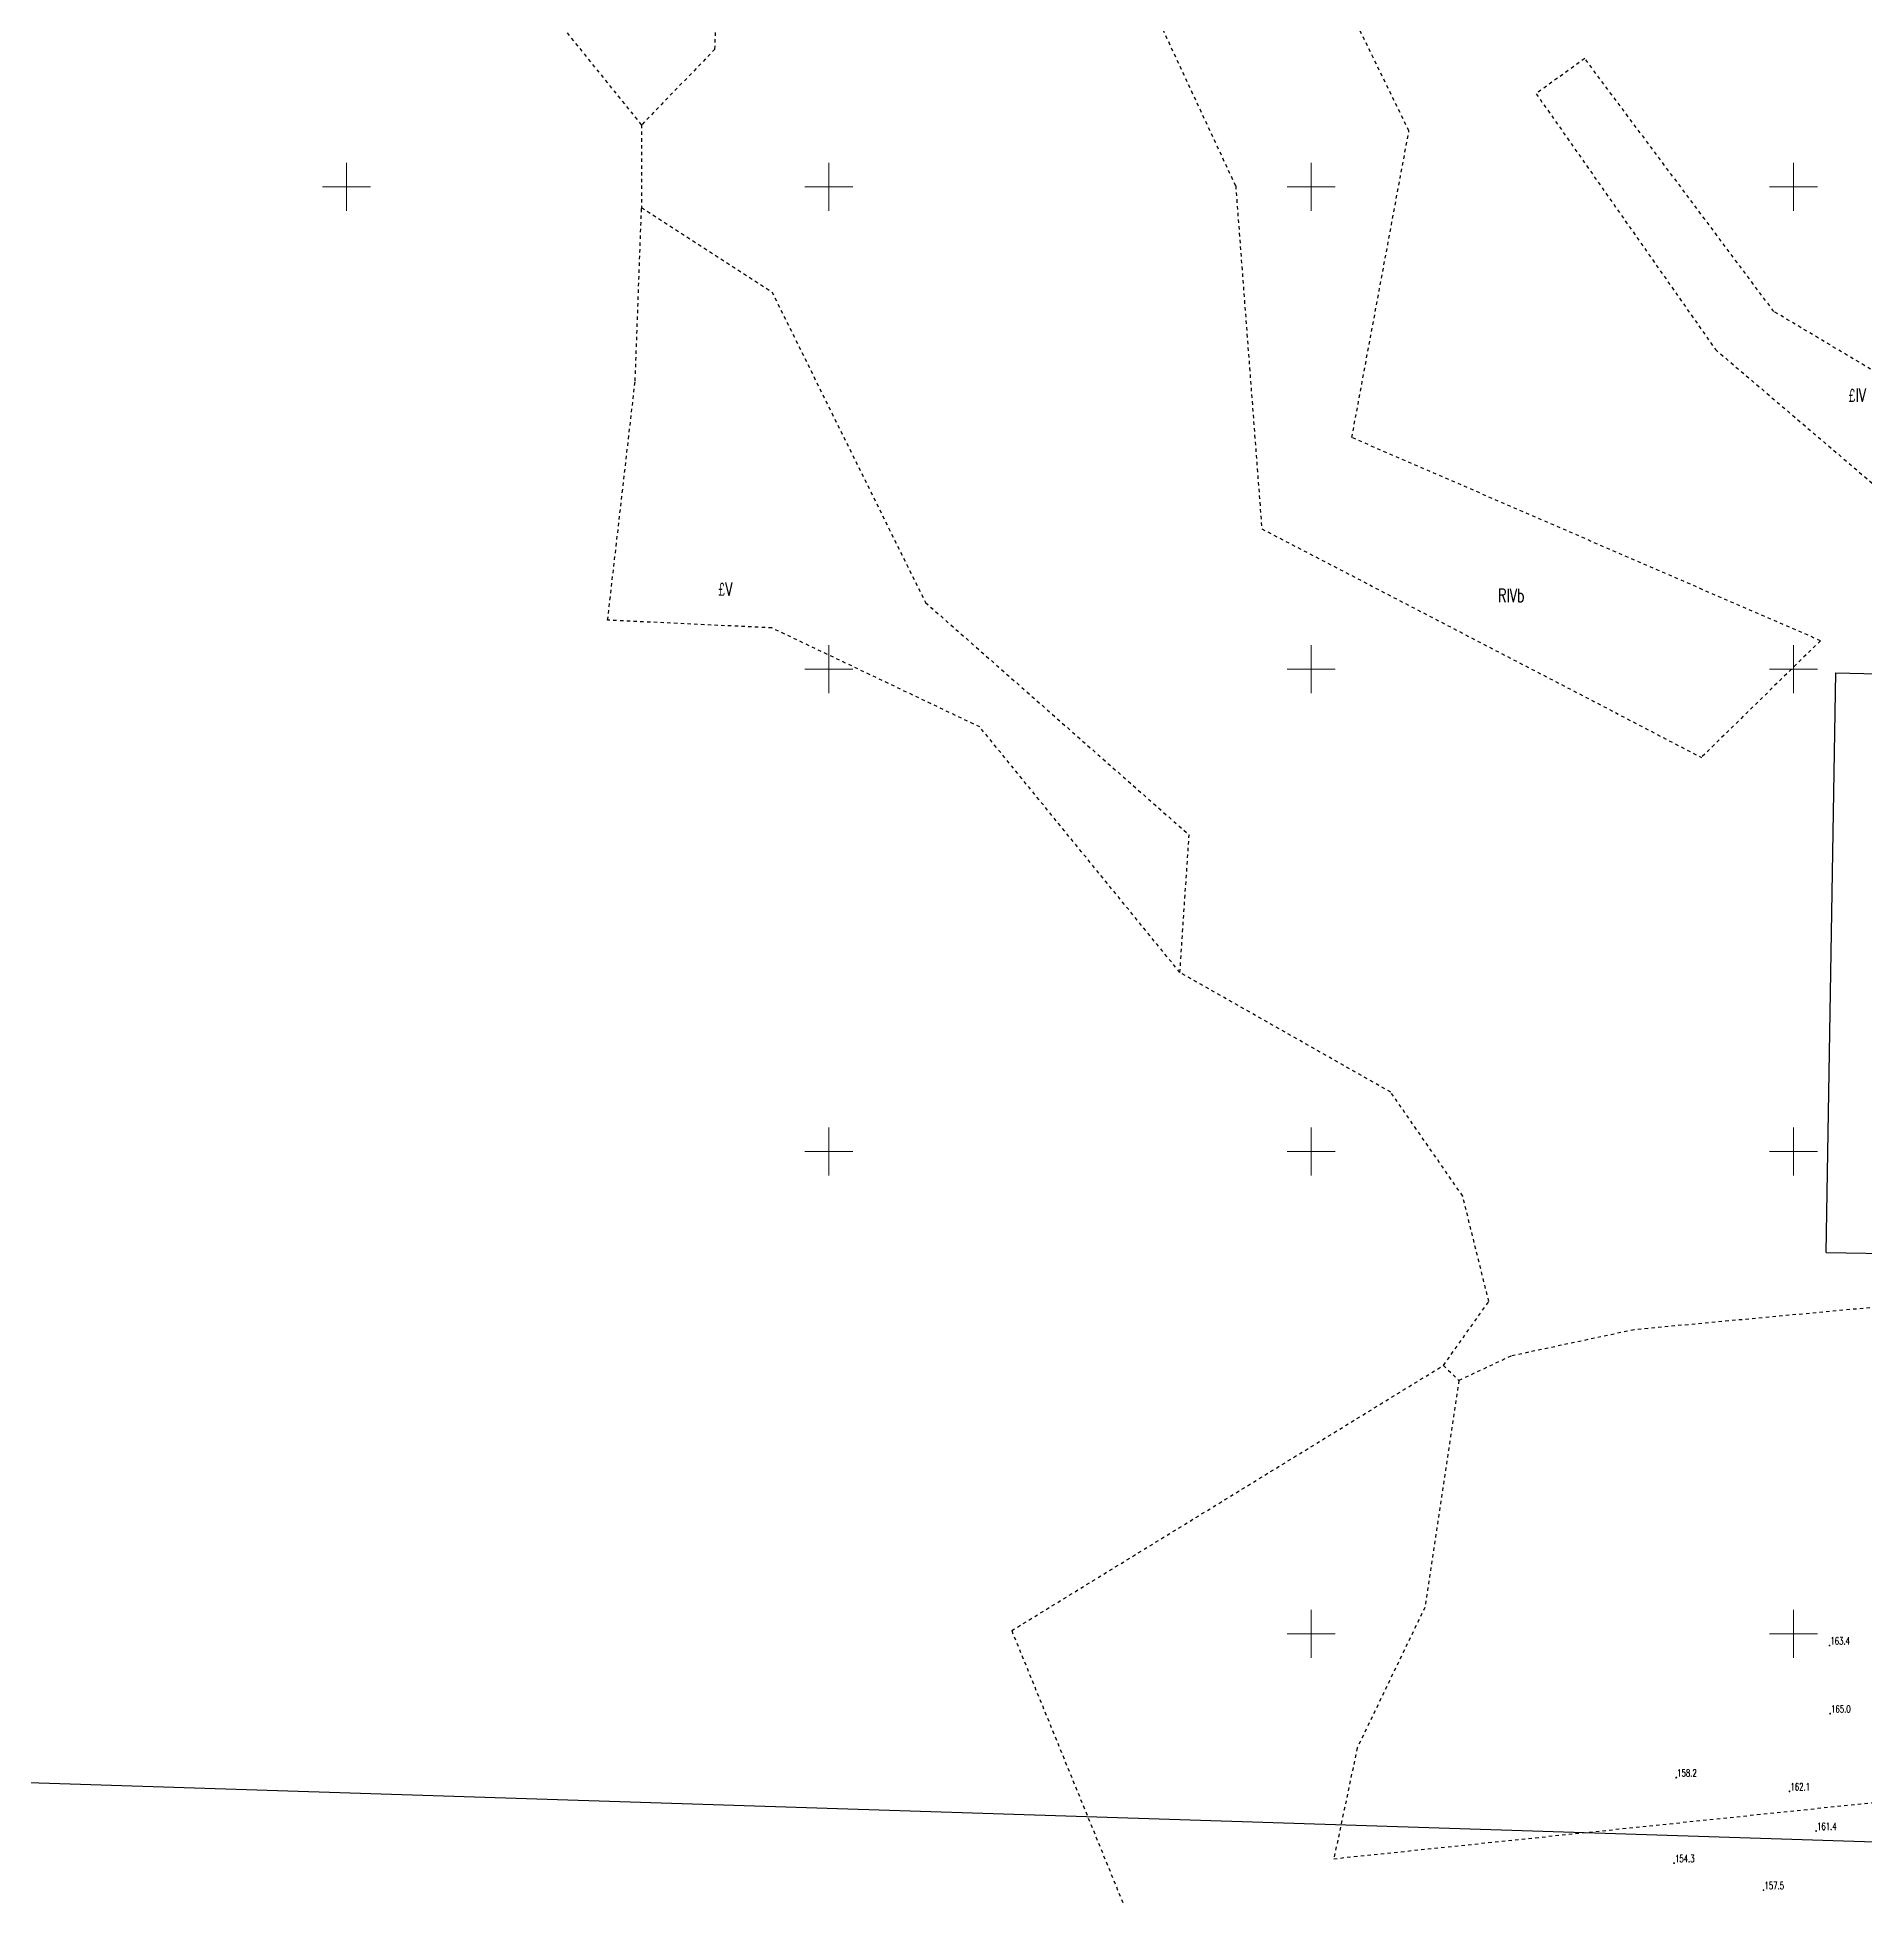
# Model space of a CAD drawing. Header units: metres. Extents: x 7583802 to 7586368, y 5958992 to 5960558.
# Drawn here: x 7585235.9 to 7585615, y 5959445.1 to 5959831 of the extents above; entities that cross this region are included whole.
import ezdxf
from ezdxf.enums import TextEntityAlignment as Align

# ---------------------------------------------------------------- set-up
doc = ezdxf.new("R2010")
doc.units = ezdxf.units.M
for name, pattern in [('1', [0]), ('2', [3, 2, -1]), ('GUZ', [1.4, 0.7, -0.7])]:
    doc.linetypes.add(name, pattern=pattern)
doc.layers.get('0').update_dxf_attribs({"color": 250, "linetype": 'CONTINUOUS', "lineweight": 100})
for name, color, linetype, lineweight in [('1000_L_1', 7, '1', 18), ('DZIALKI-G_L_0', 7, '1', 25), ('KONTURY_L_0', 114, '2', 25), ('KONTURY_NR_T_0', 114, 'CONTINUOUS', 25), ('RTPW_T_0', 7, 'CONTINUOUS', 15)]:
    doc.layers.add(name, color=color, linetype=linetype, lineweight=lineweight)
doc.styles.get("Standard").update_dxf_attribs({"font": 'Simplex.SHX', "width": 0.75})

# ---------------------------------------------------------------- blocks, each defined once
blk = doc.blocks.new('3_RTPW01')
at = {"linetype": 'CONTINUOUS'}
blk.add_circle((0, 0), 0.09, dxfattribs=at)

msp = doc.modelspace()

# ---------------------------------------------------------------- linework, layer by layer
at = {"layer": '1000_L_1', "linetype": '1'}
for p, q in [((7585300, 5959795), (7585300, 5959805)), ((7585400, 5959795), (7585400, 5959805)), ((7585500, 5959795), (7585500, 5959805)), ((7585600, 5959795), (7585600, 5959805)), ((7585295, 5959800), (7585305, 5959800)), ((7585395, 5959800), (7585405, 5959800)), ((7585495, 5959800), (7585505, 5959800)), ((7585595, 5959800), (7585605, 5959800)), ((7585400, 5959695), (7585400, 5959705)), ((7585500, 5959695), (7585500, 5959705)), ((7585600, 5959695), (7585600, 5959705)), ((7585395, 5959700), (7585405, 5959700)), ((7585495, 5959700), (7585505, 5959700)), ((7585595, 5959700), (7585605, 5959700)), ((7585400, 5959595), (7585400, 5959605)), ((7585500, 5959595), (7585500, 5959605)), ((7585600, 5959595), (7585600, 5959605)), ((7585395, 5959600), (7585405, 5959600)), ((7585495, 5959600), (7585505, 5959600)), ((7585595, 5959600), (7585605, 5959600)), ((7585500, 5959495), (7585500, 5959505)), ((7585600, 5959495), (7585600, 5959505)), ((7585495, 5959500), (7585505, 5959500)), ((7585595, 5959500), (7585605, 5959500))]:
    msp.add_line(p, q, dxfattribs=at)
at = {"layer": 'DZIALKI-G_L_0', "linetype": '1'}
for p, q in [((7585606.77, 5959579.06), (7585608.8, 5959699.27)), ((7585608.8, 5959699.27), (7585800.27, 5959693.95)), ((7585606.77, 5959579.06), (7585637, 5959578.6)), ((7585712.33, 5959453.74), (7584725.45, 5959485.51))]:
    msp.add_line(p, q, dxfattribs=at)
at = {"layer": 'KONTURY_L_0', "linetype": 'GUZ'}
for p, q in [((7585520.27, 5959811.6), (7585465.21, 5959924.47)), ((7585484.35, 5959800.2), (7585434.55, 5959907.21)), ((7585361.2, 5959812.85), (7585314.3, 5959870.91)), ((7585376.38, 5959828.52), (7585377.3, 5959849.11)), ((7585376.38, 5959828.52), (7585361.2, 5959812.85)), ((7585556.71, 5959826.6), (7585546.65, 5959819.3)), ((7585595.9, 5959774.17), (7585556.71, 5959826.6)), ((7585546.65, 5959819.3), (7585583.81, 5959766.27)), ((7585361.2, 5959812.85), (7585361.18, 5959795.7)), ((7585508.43, 5959748.01), (7585520.27, 5959811.6)), ((7585484.35, 5959800.2), (7585489.77, 5959729.08)), ((7585359.86, 5959759.8), (7585361.18, 5959795.7)), ((7585361.18, 5959795.7), (7585388.21, 5959778.21)), ((7585388.21, 5959778.21), (7585420.05, 5959713.8)), ((7585631.62, 5959752.87), (7585595.9, 5959774.17)), ((7585583.81, 5959766.27), (7585617.12, 5959737.87)), ((7585354.15, 5959710.16), (7585359.86, 5959759.8)), ((7585605.59, 5959705.9), (7585508.43, 5959748.01)), ((7585489.77, 5959729.08), (7585580.9, 5959681.71)), ((7585420.05, 5959713.8), (7585474.7, 5959665.63)), ((7585388.18, 5959708.55), (7585354.15, 5959710.16)), ((7585431.3, 5959688.01), (7585388.18, 5959708.55)), ((7585605.59, 5959705.9), (7585580.9, 5959681.71)), ((7585472.79, 5959637.12), (7585431.3, 5959688.01)), ((7585472.79, 5959637.12), (7585474.7, 5959665.63)), ((7585516.49, 5959612.3), (7585472.79, 5959637.12)), ((7585531.41, 5959590.77), (7585516.49, 5959612.3)), ((7585536.83, 5959568.91), (7585531.41, 5959590.77)), ((7585646.5, 5959570.47), (7585566.93, 5959563.04)), ((7585527.44, 5959555.66), (7585536.83, 5959568.91)), ((7585566.93, 5959563.04), (7585541.4, 5959557.59)), ((7585437.92, 5959500.67), (7585527.44, 5959555.66)), ((7585527.44, 5959555.66), (7585530.62, 5959552.51)), ((7585541.4, 5959557.59), (7585530.62, 5959552.51)), ((7585530.62, 5959552.51), (7585523.58, 5959505.49)), ((7585523.58, 5959505.49), (7585509.55, 5959476.37)), ((7585437.92, 5959500.67), (7585469.18, 5959424.12)), ((7585509.55, 5959476.37), (7585504.7, 5959453.38)), ((7585504.7, 5959453.38), (7585675.95, 5959471.22))]:
    msp.add_line(p, q, dxfattribs=at)

# ---------------------------------------------------------------- block references
at = {"layer": 'RTPW_T_0'}
for p in [(7585607.45, 5959497.59), (7585607.6, 5959483.46), (7585575.69, 5959470.19), (7585599.17, 5959467.34), (7585604.69, 5959459.13), (7585575.24, 5959452.45), (7585593.79, 5959446.86)]:
    msp.add_blockref('3_RTPW01', p, dxfattribs=at)

# ---------------------------------------------------------------- texts
at = {"layer": 'KONTURY_NR_T_0', "width": 0.7}
for s, p in [('£IV', (7585611.52, 5959758.17)), ('£V', (7585377.17, 5959717.96)), ('RIVb', (7585538.75, 5959716.67))]:
    msp.add_text(s, height=2.75, dxfattribs=at).set_placement(p, align=Align.TOP_LEFT)
at = {"layer": 'RTPW_T_0', "width": 0.7}
for s, p in [('163.4', (7585607.65, 5959497.79)), ('165.0', (7585607.8, 5959483.66)), ('158.2', (7585575.89, 5959470.39)), ('162.1', (7585599.37, 5959467.54)), ('161.4', (7585604.89, 5959459.33)), ('154.3', (7585575.44, 5959452.65)), ('157.5', (7585593.99, 5959447.06))]:
    msp.add_text(s, height=1.5, dxfattribs=at).set_placement(p)

doc.saveas('drawing.dxf')
